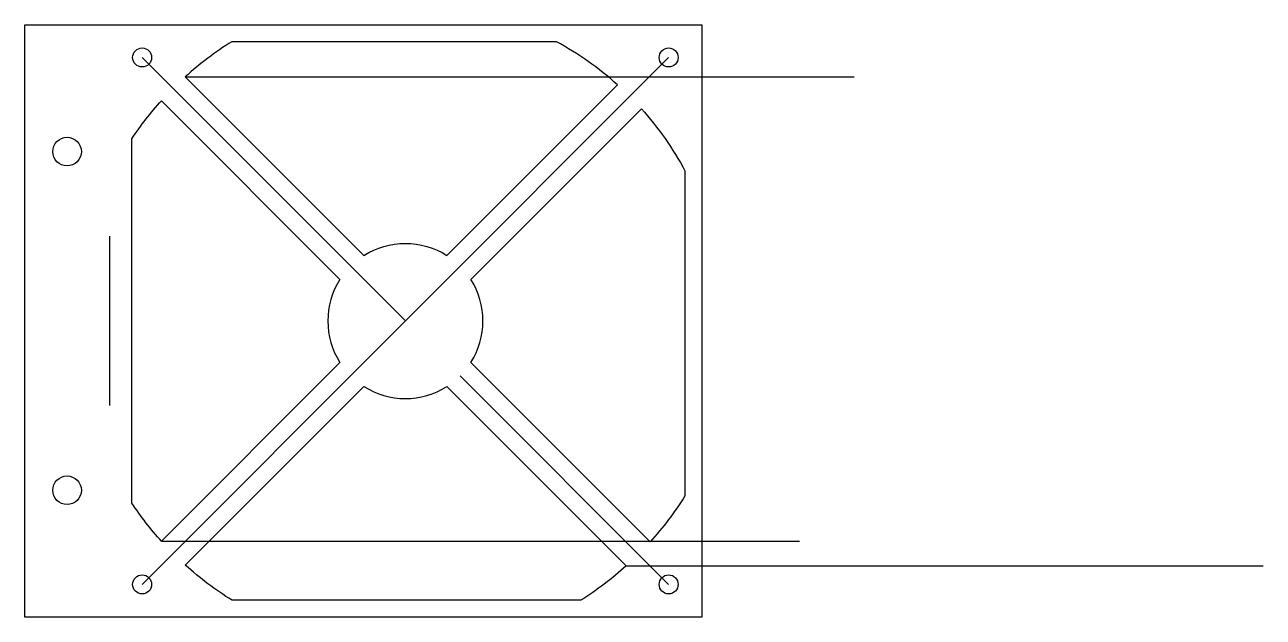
# Model space of a CAD drawing. Header units: millimetres. Extents: x -90 to 203, y -70 to 70.
import ezdxf

# ---------------------------------------------------------------- set-up
doc = ezdxf.new("R2010")
doc.units = ezdxf.units.MM
doc.layers.get('0').update_dxf_attribs({"linetype": 'CONTINUOUS'})

msp = doc.modelspace()

# ---------------------------------------------------------------- linework, layer by layer
for p, q in [((-62.25, -62.25), (62.25, 62.25)), ((-62.25, 62.25), (0, 0)), ((-52.04, 57.69), (106.15, 57.69)), ((-70, 20), (-70, -20)), ((12.96, -12.96), (62.25, -62.25)), ((-57.69, -52.04), (93.21, -52.04)), ((52.22, -57.88), (202.84, -57.88))]:
    msp.add_line(p, q)
msp.add_lwpolyline([(-90, -70), (-90, 69.97), (70.11, 69.97), (70.11, -70)], close=True)
for points in [[(35.7, 65.97), (-41.04, 65.97, 0.044368), (-52.04, 57.69), (-9.82, 15.48, -0.290497), (9.82, 15.48), (50.14, 55.79, 0.059061)], [(-64.67, -43.05), (-64.67, 43.05, -0.036655), (-57.69, 52.04), (-15.48, 9.82, 0.290497), (-15.48, -9.82), (-57.69, -52.04, -0.036655)], [(57.88, -52.22), (15.48, -9.82, 0.290497), (15.48, 9.82), (55.79, 50.14, -0.060039), (66.11, 35.45), (66.11, -41.31, -0.043926)], [(41.48, -66), (-40.99, -66, -0.044553), (-52.04, -57.69), (-9.82, -15.48, 0.290497), (9.82, -15.48), (52.22, -57.88, -0.04327)]]:
    msp.add_lwpolyline(points, format="xyb", close=True)
for centre, radius in [((-62.25, 62.25), 2.25), ((62.25, 62.25), 2.25), ((-80, 40), 3.38), ((-80, -40), 3.38), ((-62.25, -62.25), 2.25), ((62.25, -62.25), 2.25)]:
    msp.add_circle(centre, radius)

doc.saveas('drawing.dxf')
